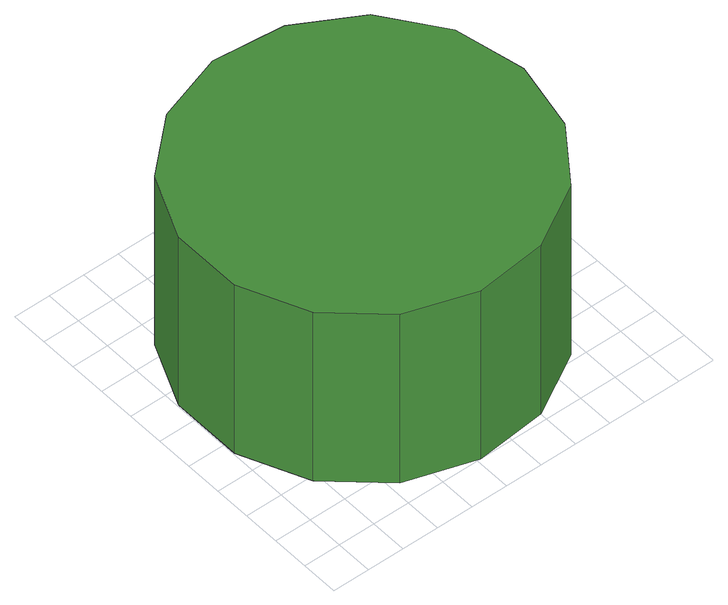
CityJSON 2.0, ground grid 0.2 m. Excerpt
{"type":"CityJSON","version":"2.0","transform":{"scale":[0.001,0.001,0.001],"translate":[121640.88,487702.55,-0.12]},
"CityObjects":{
"tree1":{"type":"SolitaryVegetationObject","attributes":{"function":"something"},"geometry":[{"type":"MultiSurface","lod":"1","boundaries":[[[0,1,2,3,4,5,6,7,8,9,10,11,12,13,14]],[[15,16,17,18,19,20,21,22,23,24,25,26,27,28,29]],[[0,29,28,1]],[[1,28,27,2]],[[2,27,26,3]],[[3,26,25,4]],[[4,25,24,5]],[[5,24,23,6]],[[6,23,22,7]],[[7,22,21,8]],[[8,21,20,9]],[[9,20,19,10]],[[10,19,18,11]],[[11,18,17,12]],[[12,17,16,13]],[[13,16,15,14]],[[14,15,29,0]]]}]}
},
"vertices":[
[1845,924,1080],[1765,1302,1080],[1538,1615,1080],[1203,1808,1080],[819,1849,1080],[451,1729,1080],[164,1471,1080],[7,1118,1080],[7,731,1080],[164,378,1080],[451,120,1080],[819,0,1080],[1203,41,1080],[1538,234,1080],[1765,546,1080],[1765,546,2],[1538,234,2],[1203,41,2],[819,0,2],[451,120,2],[164,378,2],[7,731,2],[7,1118,2],[164,1471,2],[451,1729,2],[819,1849,2],[1203,1808,2],[1538,1615,2],[1765,1302,2],[1845,924,2]
]}
